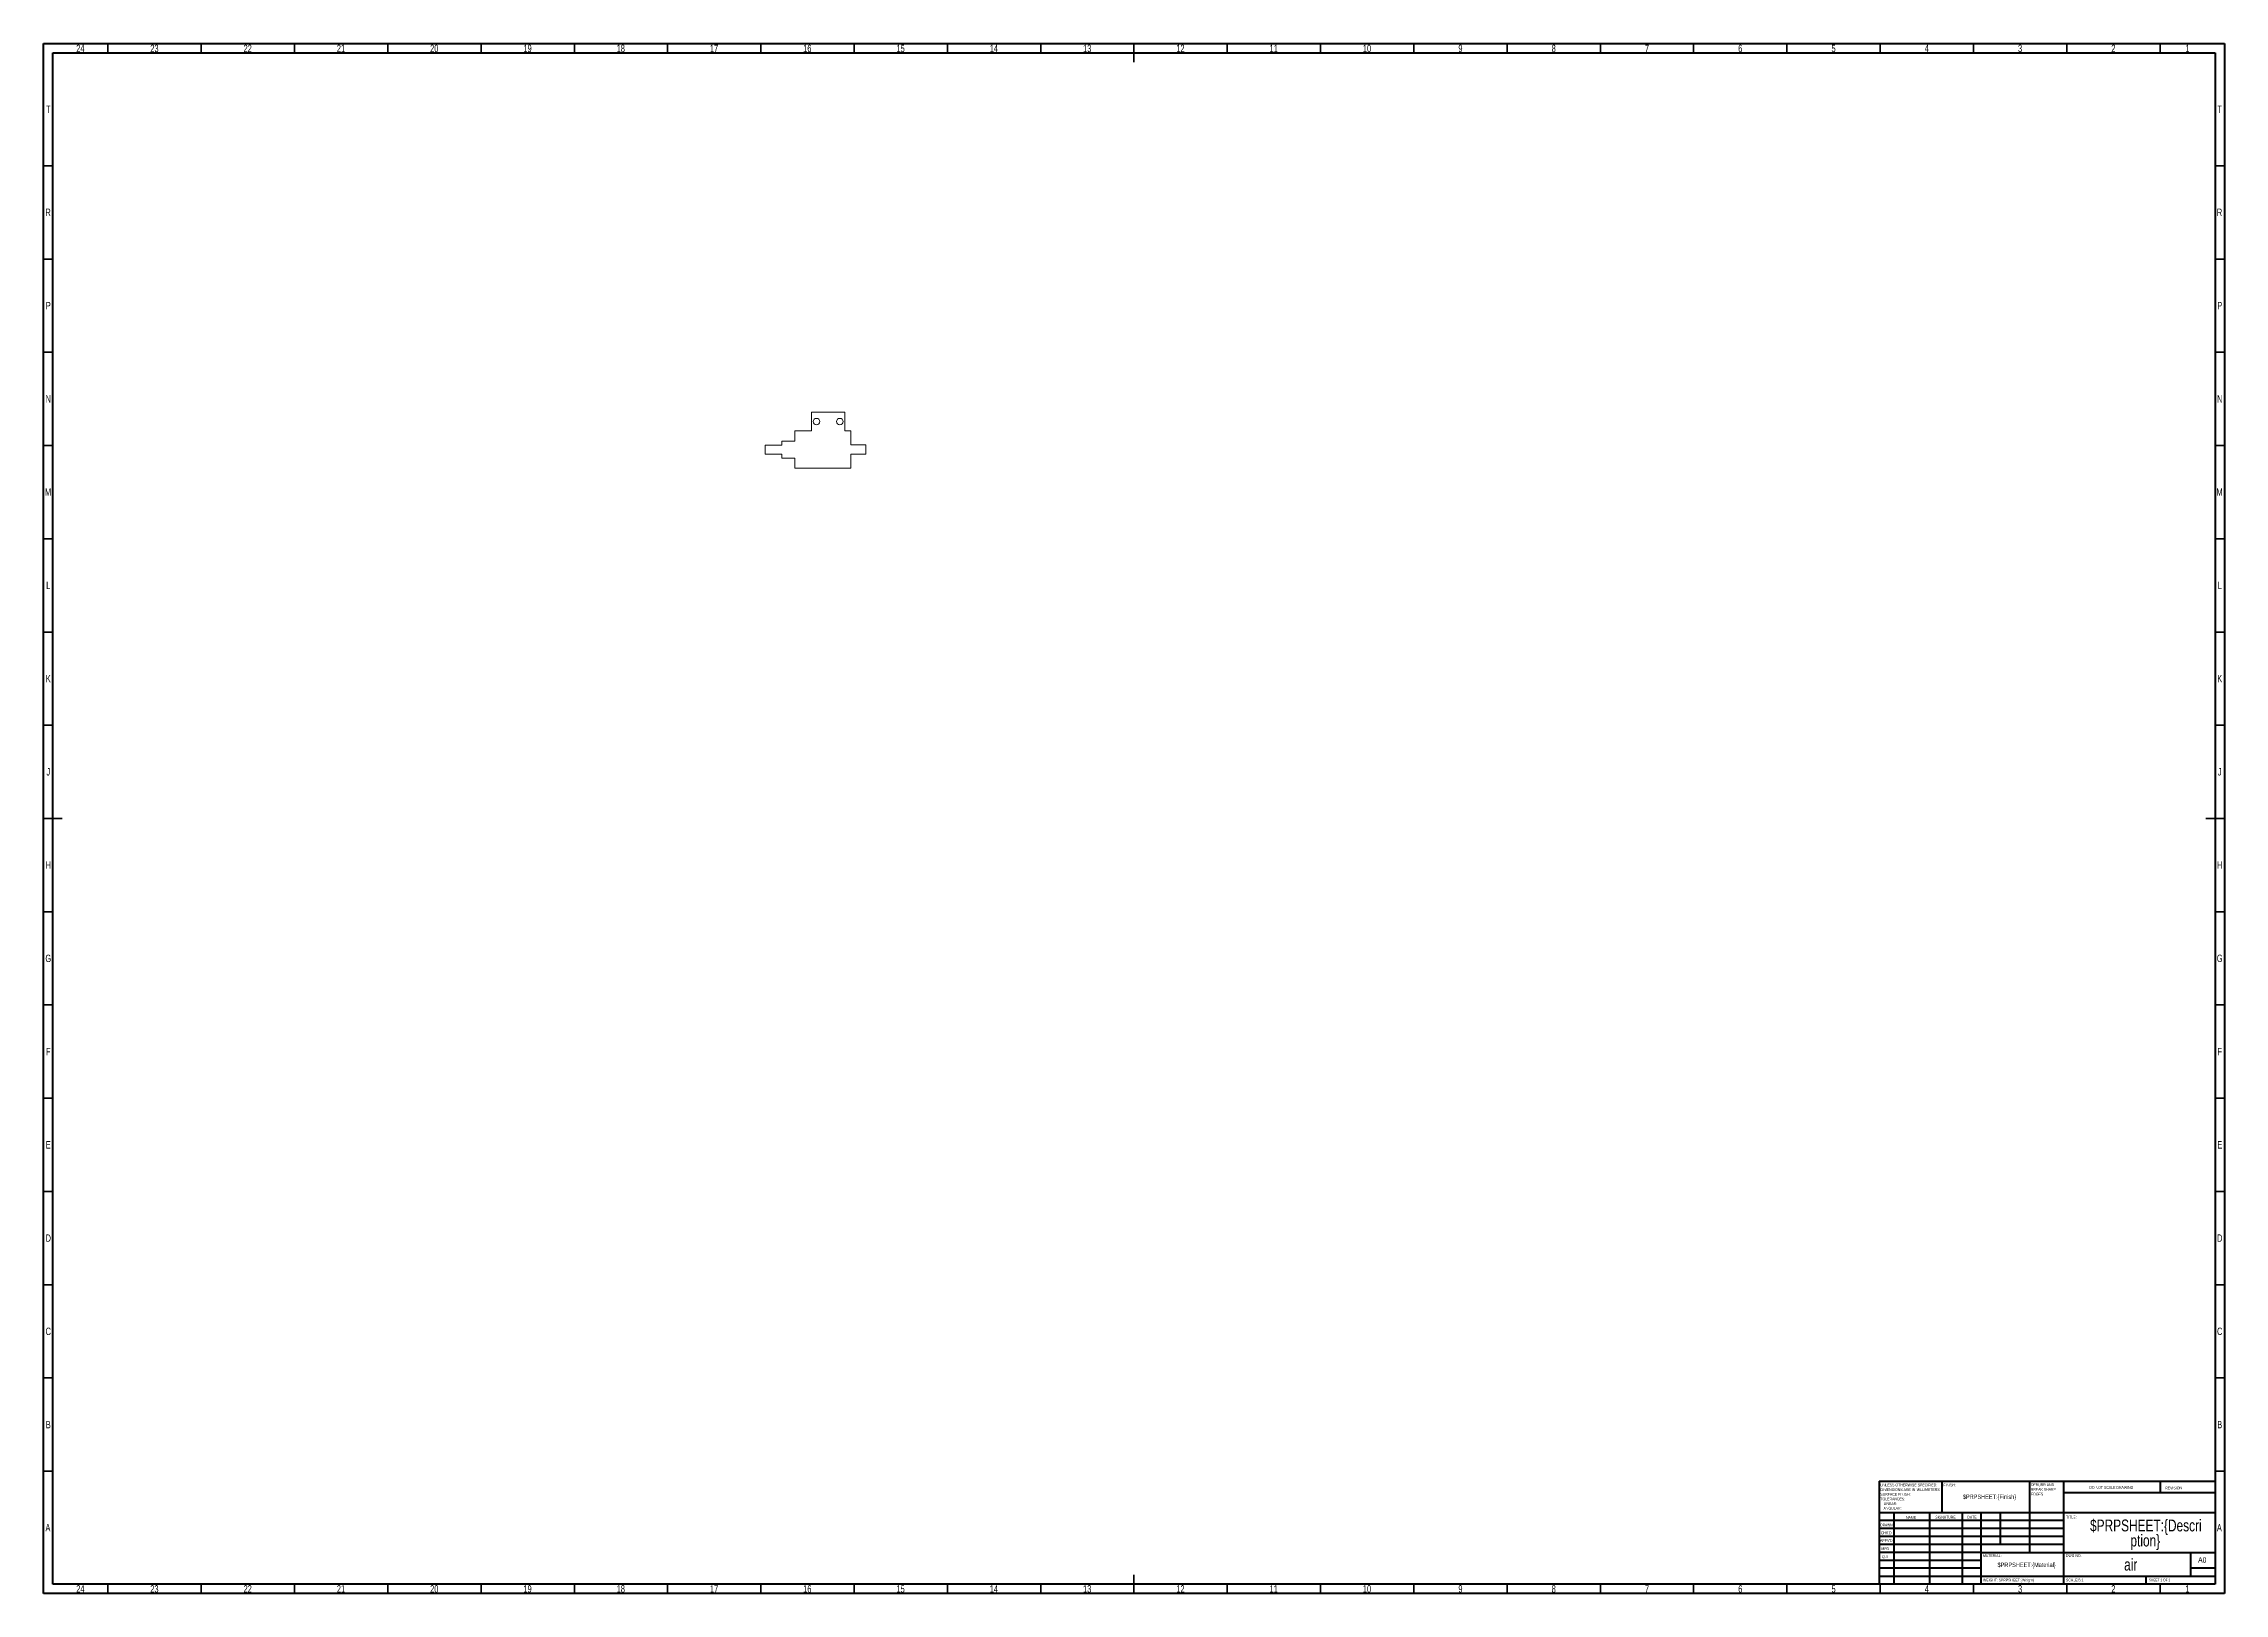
# Model space of a CAD drawing. Header units: millimetres. Extents: x 15 to 1184, y 5 to 836.
import ezdxf

# ---------------------------------------------------------------- set-up
doc = ezdxf.new("R2010")
doc.units = ezdxf.units.MM
doc.styles.add('SLDTEXTSTYLE0', font='TXT', dxfattribs={"width": 0.75})
doc.styles.add('SLDTEXTSTYLE1', font='TXT', dxfattribs={"width": 0.686449})
doc.styles.add('SLDTEXTSTYLE2', font='TXT', dxfattribs={"width": 0.6875})

msp = doc.modelspace()

# ---------------------------------------------------------------- linework, layer by layer
at = {"color": 7, "linetype": 'Continuous', "lineweight": 70}
for p, q in [((15, 5), (15, 836)), ((15, 836), (1184, 836)), ((20, 10), (20, 831)), ((20, 831), (1179, 831)), ((1179, 831), (1179, 10)), ((1184, 836), (1184, 5)), ((1184, 5), (15, 5)), ((1179, 10), (20, 10))]:
    msp.add_line(p, q, dxfattribs=at)
at = {"color": 7, "linetype": 'Continuous', "lineweight": 35}
for p, q in [((49.5, 831), (49.5, 836)), ((99.5, 831), (99.5, 836)), ((149.5, 831), (149.5, 836)), ((199.5, 831), (199.5, 836)), ((249.5, 831), (249.5, 836)), ((299.5, 831), (299.5, 836)), ((349.5, 831), (349.5, 836)), ((399.5, 831), (399.5, 836)), ((449.5, 831), (449.5, 836)), ((499.5, 831), (499.5, 836)), ((549.5, 831), (549.5, 836)), ((599.5, 836), (599.5, 826)), ((599.5, 831), (599.5, 836)), ((649.5, 831), (649.5, 836)), ((699.5, 831), (699.5, 836)), ((749.5, 831), (749.5, 836)), ((799.5, 831), (799.5, 836)), ((849.5, 831), (849.5, 836)), ((899.5, 831), (899.5, 836)), ((949.5, 831), (949.5, 836)), ((999.5, 831), (999.5, 836)), ((1049.5, 831), (1049.5, 836)), ((1099.5, 831), (1099.5, 836)), ((1149.5, 831), (1149.5, 836)), ((20, 770.5), (15, 770.5)), ((1179, 770.5), (1184, 770.5)), ((20, 720.5), (15, 720.5)), ((1179, 720.5), (1184, 720.5)), ((20, 670.5), (15, 670.5)), ((1179, 670.5), (1184, 670.5)), ((20, 620.5), (15, 620.5)), ((1179, 620.5), (1184, 620.5)), ((20, 570.5), (15, 570.5)), ((1179, 570.5), (1184, 570.5)), ((20, 520.5), (15, 520.5)), ((1179, 520.5), (1184, 520.5)), ((20, 470.5), (15, 470.5)), ((1179, 470.5), (1184, 470.5)), ((15, 420.5), (25, 420.5)), ((20, 420.5), (15, 420.5)), ((1184, 420.5), (1174, 420.5)), ((1179, 420.5), (1184, 420.5)), ((20, 370.5), (15, 370.5)), ((1179, 370.5), (1184, 370.5)), ((20, 320.5), (15, 320.5)), ((1179, 320.5), (1184, 320.5)), ((20, 270.5), (15, 270.5)), ((1179, 270.5), (1184, 270.5)), ((20, 220.5), (15, 220.5)), ((1179, 220.5), (1184, 220.5)), ((20, 170.5), (15, 170.5)), ((1179, 170.5), (1184, 170.5)), ((20, 120.5), (15, 120.5)), ((1179, 120.5), (1184, 120.5)), ((20, 70.5), (15, 70.5)), ((1179, 70.5), (1184, 70.5)), ((599.5, 5), (599.5, 15)), ((49.5, 10), (49.5, 5)), ((99.5, 10), (99.5, 5)), ((149.5, 10), (149.5, 5)), ((199.5, 10), (199.5, 5)), ((249.5, 10), (249.5, 5)), ((299.5, 10), (299.5, 5)), ((349.5, 10), (349.5, 5)), ((399.5, 10), (399.5, 5)), ((449.5, 10), (449.5, 5)), ((499.5, 10), (499.5, 5)), ((549.5, 10), (549.5, 5)), ((599.5, 10), (599.5, 5)), ((649.5, 10), (649.5, 5)), ((699.5, 10), (699.5, 5)), ((749.5, 10), (749.5, 5)), ((799.5, 10), (799.5, 5)), ((849.5, 10), (849.5, 5)), ((899.5, 10), (899.5, 5)), ((949.5, 10), (949.5, 5)), ((999.5, 10), (999.5, 5)), ((1049.5, 10), (1049.5, 5)), ((1099.5, 10), (1099.5, 5)), ((1149.5, 10), (1149.5, 5))]:
    msp.add_line(p, q, dxfattribs=at)
at = {"color": 7, "linetype": 'Continuous', "lineweight": 18}
for p, q in [((426.6, 628.3), (426.6, 638.3)), ((426.6, 638.3), (444.5, 638.3)), ((444.5, 638.3), (444.5, 628.3)), ((401.8, 615.9), (401.8, 620.6)), ((401.8, 620.6), (410.8, 620.6)), ((410.8, 622.8), (417.7, 622.8)), ((410.8, 620.6), (410.8, 622.8)), ((417.7, 622.8), (417.7, 628.3)), ((417.7, 628.3), (426.6, 628.3)), ((444.5, 628.3), (447.7, 628.3)), ((447.7, 628.3), (447.7, 620.8)), ((447.7, 620.8), (455.7, 620.8)), ((455.7, 620.8), (455.7, 615.8)), ((410.8, 615.9), (401.8, 615.9)), ((410.8, 613.8), (410.8, 615.9)), ((417.7, 613.8), (410.8, 613.8)), ((417.7, 608.3), (417.7, 613.8)), ((447.7, 608.3), (417.7, 608.3)), ((455.7, 615.8), (447.7, 615.8)), ((447.7, 615.8), (447.7, 608.3))]:
    msp.add_line(p, q, dxfattribs=at)
at = {"color": 7, "linetype": 'Continuous', "lineweight": 50}
for p, q in [((999, 65.2), (1179, 65.2)), ((999, 65.2), (999, 10)), ((1032.8, 48.2), (1032.8, 65.2)), ((1079.6, 65.2), (1079.6, 27)), ((1097.8, 65.2), (1097.8, 10)), ((1179, 58.9), (1097.8, 58.9)), ((1149.8, 58.9), (1149.8, 65.2)), ((1179, 48.2), (999, 48.2)), ((1006.8, 48.2), (1006.8, 10)), ((1026, 48.2), (1026, 10)), ((1043.4, 48.2), (1043.4, 10)), ((1053.6, 10), (1053.6, 48.2)), ((1064, 31.2), (1064, 48.2)), ((1097.8, 44), (999, 44)), ((1097.8, 39.8), (999, 39.8)), ((1097.8, 35.5), (999, 35.5)), ((1097.8, 31.2), (999, 31.2)), ((1053.6, 27), (999, 27)), ((1053.6, 27), (1179, 27)), ((1166, 14.2), (1166, 27)), ((1053.6, 22.7), (999, 22.7)), ((1053.6, 18.5), (999, 18.5)), ((999, 14.2), (1179, 14.2)), ((1142, 10), (1142, 14.2)), ((1179, 18.5), (1166, 18.5))]:
    msp.add_line(p, q, dxfattribs=at)
at = {"color": 7, "linetype": 'Continuous', "lineweight": 18}
for centre in [(429.3, 633.3), (441.8, 633.3)]:
    msp.add_circle(centre, 1.75, dxfattribs=at)

# ---------------------------------------------------------------- texts
at = {"color": 7, "linetype": 'Continuous', "lineweight": 0}
for s, insert, char_height, attachment_point, style in [('24', (34.7, 835.4), 3.97, 2, 'SLDTEXTSTYLE0'), ('23', (74.4, 835.4), 3.97, 2, 'SLDTEXTSTYLE0'), ('22', (124.4, 835.4), 3.97, 2, 'SLDTEXTSTYLE0'), ('21', (174.4, 835.4), 3.97, 2, 'SLDTEXTSTYLE0'), ('20', (224.4, 835.4), 3.97, 2, 'SLDTEXTSTYLE0'), ('19', (274.4, 835.4), 3.97, 2, 'SLDTEXTSTYLE0'), ('18', (324.4, 835.4), 3.97, 2, 'SLDTEXTSTYLE0'), ('17', (374.4, 835.4), 3.97, 2, 'SLDTEXTSTYLE0'), ('16', (424.4, 835.4), 3.97, 2, 'SLDTEXTSTYLE0'), ('15', (474.4, 835.4), 3.97, 2, 'SLDTEXTSTYLE0'), ('14', (524.4, 835.4), 3.97, 2, 'SLDTEXTSTYLE0'), ('13', (574.4, 835.4), 3.97, 2, 'SLDTEXTSTYLE0'), ('12', (624.4, 835.4), 3.97, 2, 'SLDTEXTSTYLE0'), ('11', (674.4, 835.4), 3.97, 2, 'SLDTEXTSTYLE0'), ('10', (724.4, 835.4), 3.97, 2, 'SLDTEXTSTYLE0'), ('9', (774.5, 835.4), 3.97, 2, 'SLDTEXTSTYLE0'), ('8', (824.5, 835.4), 3.97, 2, 'SLDTEXTSTYLE0'), ('7', (874.5, 835.4), 3.97, 2, 'SLDTEXTSTYLE0'), ('6', (924.5, 835.4), 3.97, 2, 'SLDTEXTSTYLE0'), ('5', (974.5, 835.4), 3.97, 2, 'SLDTEXTSTYLE0'), ('4', (1024.5, 835.4), 3.97, 2, 'SLDTEXTSTYLE0'), ('3', (1074.5, 835.4), 3.97, 2, 'SLDTEXTSTYLE0'), ('2', (1124.5, 835.4), 3.97, 2, 'SLDTEXTSTYLE0'), ('1', (1164.2, 835.4), 3.97, 2, 'SLDTEXTSTYLE0'), ('T', (17.5, 802.8), 3.97, 2, 'SLDTEXTSTYLE0'), ('T', (1181.5, 802.8), 3.97, 2, 'SLDTEXTSTYLE0'), ('R', (17.4, 747.5), 3.97, 2, 'SLDTEXTSTYLE0'), ('R', (1181.4, 747.5), 3.97, 2, 'SLDTEXTSTYLE0'), ('P', (17.5, 697.5), 3.97, 2, 'SLDTEXTSTYLE0'), ('P', (1181.5, 697.5), 3.97, 2, 'SLDTEXTSTYLE0'), ('N', (17.5, 647.5), 3.97, 2, 'SLDTEXTSTYLE0'), ('N', (1181.5, 647.5), 3.97, 2, 'SLDTEXTSTYLE0'), ('M', (17.4, 597.5), 3.97, 2, 'SLDTEXTSTYLE0'), ('M', (1181.4, 597.5), 3.97, 2, 'SLDTEXTSTYLE0'), ('L', (17.5, 547.5), 3.97, 2, 'SLDTEXTSTYLE0'), ('L', (1181.5, 547.5), 3.97, 2, 'SLDTEXTSTYLE0'), ('K', (17.5, 497.5), 3.97, 2, 'SLDTEXTSTYLE0'), ('K', (1181.5, 497.5), 3.97, 2, 'SLDTEXTSTYLE0'), ('J', (17.5, 447.5), 3.97, 2, 'SLDTEXTSTYLE0'), ('J', (1181.5, 447.5), 3.97, 2, 'SLDTEXTSTYLE0'), ('H', (17.5, 397.5), 3.97, 2, 'SLDTEXTSTYLE0'), ('H', (1181.5, 397.5), 3.97, 2, 'SLDTEXTSTYLE0'), ('G', (17.5, 347.5), 3.97, 2, 'SLDTEXTSTYLE0'), ('G', (1181.5, 347.5), 3.97, 2, 'SLDTEXTSTYLE0'), ('F', (17.5, 297.5), 3.97, 2, 'SLDTEXTSTYLE0'), ('F', (1181.5, 297.5), 3.97, 2, 'SLDTEXTSTYLE0'), ('E', (17.5, 247.5), 3.97, 2, 'SLDTEXTSTYLE0'), ('E', (1181.5, 247.5), 3.97, 2, 'SLDTEXTSTYLE0'), ('D', (17.5, 197.5), 3.97, 2, 'SLDTEXTSTYLE0'), ('D', (1181.5, 197.5), 3.97, 2, 'SLDTEXTSTYLE0'), ('C', (17.5, 147.5), 3.97, 2, 'SLDTEXTSTYLE0'), ('C', (1181.5, 147.5), 3.97, 2, 'SLDTEXTSTYLE0'), ('B', (17.5, 97.5), 3.97, 2, 'SLDTEXTSTYLE0'), ('B', (1181.5, 97.5), 3.97, 2, 'SLDTEXTSTYLE0'), ('UNLESS OTHERWISE SPECIFIED:', (999.6, 63.9), 1.5, 1, 'SLDTEXTSTYLE0'), ('DIMENSIONS ARE IN MILLIMETERS', (999.6, 61.4), 1.5, 1, 'SLDTEXTSTYLE0'), ('SURFACE FINISH:', (999.6, 58.9), 1.5, 1, 'SLDTEXTSTYLE0'), ('FINISH:', (1033.4, 63.9), 1.5, 1, 'SLDTEXTSTYLE0'), ('DEBURR AND', (1080.3, 64), 1.5, 1, 'SLDTEXTSTYLE0'), ('BREAK SHARP', (1080.3, 61.5), 1.5, 1, 'SLDTEXTSTYLE0'), ('EDGES', (1080.3, 59), 1.5, 1, 'SLDTEXTSTYLE0'), ('DO NOT SCALE DRAWING', (1111.6, 62.5), 1.5, 1, 'SLDTEXTSTYLE0'), ('REVISION', (1152.3, 62.3), 1.5, 1, 'SLDTEXTSTYLE0'), ('TOLERANCES:', (999.6, 56.4), 1.5, 1, 'SLDTEXTSTYLE0'), ('ANGULAR:', (1001.3, 51.4), 1.5, 1, 'SLDTEXTSTYLE0'), ('LINEAR:', (1001.3, 53.9), 1.5, 1, 'SLDTEXTSTYLE0'), ('$PRPSHEET:\\{Finish\\}', (1058.1, 58), 2.381, 2, 'SLDTEXTSTYLE0'), ('A', (17.3, 42.2), 3.97, 2, 'SLDTEXTSTYLE0'), ('DRAWN', (999.6, 42.4), 1.5, 1, 'SLDTEXTSTYLE1'), ("CHK'D", (999.9, 38.2), 1.5, 1, 'SLDTEXTSTYLE0'), ('NAME', (1013.3, 46.5), 1.5, 1, 'SLDTEXTSTYLE0'), ('SIGNATURE', (1029, 46.6), 1.5, 1, 'SLDTEXTSTYLE0'), ('DATE', (1046.2, 46.6), 1.5, 1, 'SLDTEXTSTYLE0'), ('TITLE:', (1099.1, 46.6), 1.5, 1, 'SLDTEXTSTYLE0'), ('$PRPSHEET:\\{Descri', (1141.9, 44.6), 6.35, 2, 'SLDTEXTSTYLE0'), ('ption\\}', (1141.6, 36.5), 6.35, 2, 'SLDTEXTSTYLE0'), ('A', (1181.3, 42.2), 3.97, 2, 'SLDTEXTSTYLE0'), ("APPV'D", (999.4, 34.1), 1.5, 1, 'SLDTEXTSTYLE0'), ('MFG', (1000.1, 29.7), 1.5, 1, 'SLDTEXTSTYLE0'), ('Q.A', (1000.5, 25.5), 1.5, 1, 'SLDTEXTSTYLE0'), ('MATERIAL:', (1054.6, 26), 1.5, 1, 'SLDTEXTSTYLE0'), ('DWG NO.', (1099, 26), 1.5, 1, 'SLDTEXTSTYLE0'), ('air', (1133.8, 23.6), 6.35, 2, 'SLDTEXTSTYLE0'), ('A0', (1169.9, 24.4), 2.91, 1, 'SLDTEXTSTYLE0'), ('WEIGHT: $PRPSHEET:\\{Weight\\}', (1054.6, 12.9), 1.499, 1, 'SLDTEXTSTYLE0'), ('$PRPSHEET:\\{Material\\}', (1078, 21.5), 2.381, 2, 'SLDTEXTSTYLE0'), ('SCALE:5:1', (1099.1, 12.9), 1.5, 1, 'SLDTEXTSTYLE0'), ('SHEET 1 OF 1', (1143.5, 12.9), 1.5, 1, 'SLDTEXTSTYLE2'), ('24', (34.7, 9.4), 3.97, 2, 'SLDTEXTSTYLE0'), ('23', (74.4, 9.4), 3.97, 2, 'SLDTEXTSTYLE0'), ('22', (124.4, 9.4), 3.97, 2, 'SLDTEXTSTYLE0'), ('21', (174.4, 9.4), 3.97, 2, 'SLDTEXTSTYLE0'), ('20', (224.4, 9.4), 3.97, 2, 'SLDTEXTSTYLE0'), ('19', (274.4, 9.4), 3.97, 2, 'SLDTEXTSTYLE0'), ('18', (324.4, 9.4), 3.97, 2, 'SLDTEXTSTYLE0'), ('17', (374.4, 9.4), 3.97, 2, 'SLDTEXTSTYLE0'), ('16', (424.4, 9.4), 3.97, 2, 'SLDTEXTSTYLE0'), ('15', (474.4, 9.4), 3.97, 2, 'SLDTEXTSTYLE0'), ('14', (524.4, 9.4), 3.97, 2, 'SLDTEXTSTYLE0'), ('13', (574.4, 9.4), 3.97, 2, 'SLDTEXTSTYLE0'), ('12', (624.4, 9.4), 3.97, 2, 'SLDTEXTSTYLE0'), ('11', (674.4, 9.4), 3.97, 2, 'SLDTEXTSTYLE0'), ('10', (724.4, 9.4), 3.97, 2, 'SLDTEXTSTYLE0'), ('9', (774.5, 9.4), 3.97, 2, 'SLDTEXTSTYLE0'), ('8', (824.5, 9.4), 3.97, 2, 'SLDTEXTSTYLE0'), ('7', (874.5, 9.4), 3.97, 2, 'SLDTEXTSTYLE0'), ('6', (924.5, 9.4), 3.97, 2, 'SLDTEXTSTYLE0'), ('5', (974.5, 9.4), 3.97, 2, 'SLDTEXTSTYLE0'), ('4', (1024.5, 9.4), 3.97, 2, 'SLDTEXTSTYLE0'), ('3', (1074.5, 9.4), 3.97, 2, 'SLDTEXTSTYLE0'), ('2', (1124.5, 9.4), 3.97, 2, 'SLDTEXTSTYLE0'), ('1', (1164.2, 9.4), 3.97, 2, 'SLDTEXTSTYLE0')]:
    msp.add_mtext(s, dxfattribs=dict(at, insert=insert, char_height=char_height, attachment_point=attachment_point, style=style))

doc.saveas('drawing.dxf')
